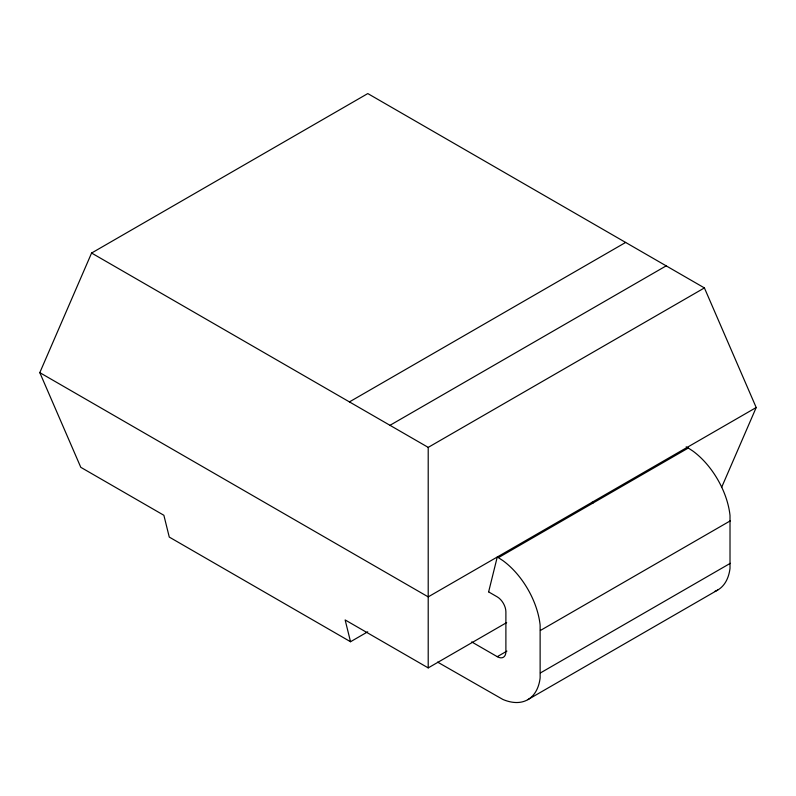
<?xml version="1.0" encoding="UTF-8"?>
<svg xmlns="http://www.w3.org/2000/svg" width="796" height="796" viewBox="0 0 796 796"><rect width="100%" height="100%" fill="white"/><g stroke="black" fill="none" stroke-linecap="round" stroke-linejoin="round"><path stroke-width="1.19" d="M714.569 591.508A61.133 35.303 60 0 0 730.012 568.344L730.012 515.45A61.133 35.303 60 0 0 692.789 450.984L688.281 448.039L498.386 557.668L502.903 560.613A61.133 35.303 60 0 1 540.126 625.079L540.126 677.973A61.133 35.303 60 0 1 502.903 699.465L437.611 662.113M488.625 591.896L497.261 557.021M367.722 631.805L350.529 641.735L169.269 537.081L163.876 515.281L80.794 467.322L39.8 372.637L91.59 253.038L367.792 93.57L704.41 287.923L756.2 407.522L721.624 487.371M349.434 401.9L625.636 242.442M389.99 425.313L666.192 265.854M91.59 253.038L428.208 447.382L704.41 287.923M756.2 407.522L428.208 596.881L39.8 372.637M350.529 641.735L345.136 619.935L428.208 667.894L506.674 622.591M540.414 630.462L730.31 520.833M471.69 641.914L497.261 656.68L506.913 651.108M540.414 672.938L730.31 563.309M527.828 699.664L717.713 590.035M686.172 446.825L688.281 448.039M592.204 502.196L593.338 502.853M488.844 592.025L497.261 596.881A12.209 7.045 60 0 1 505.888 611.835L505.888 651.695A12.209 7.045 60 0 1 497.261 656.68M428.208 447.382L428.208 667.894"/></g></svg>
